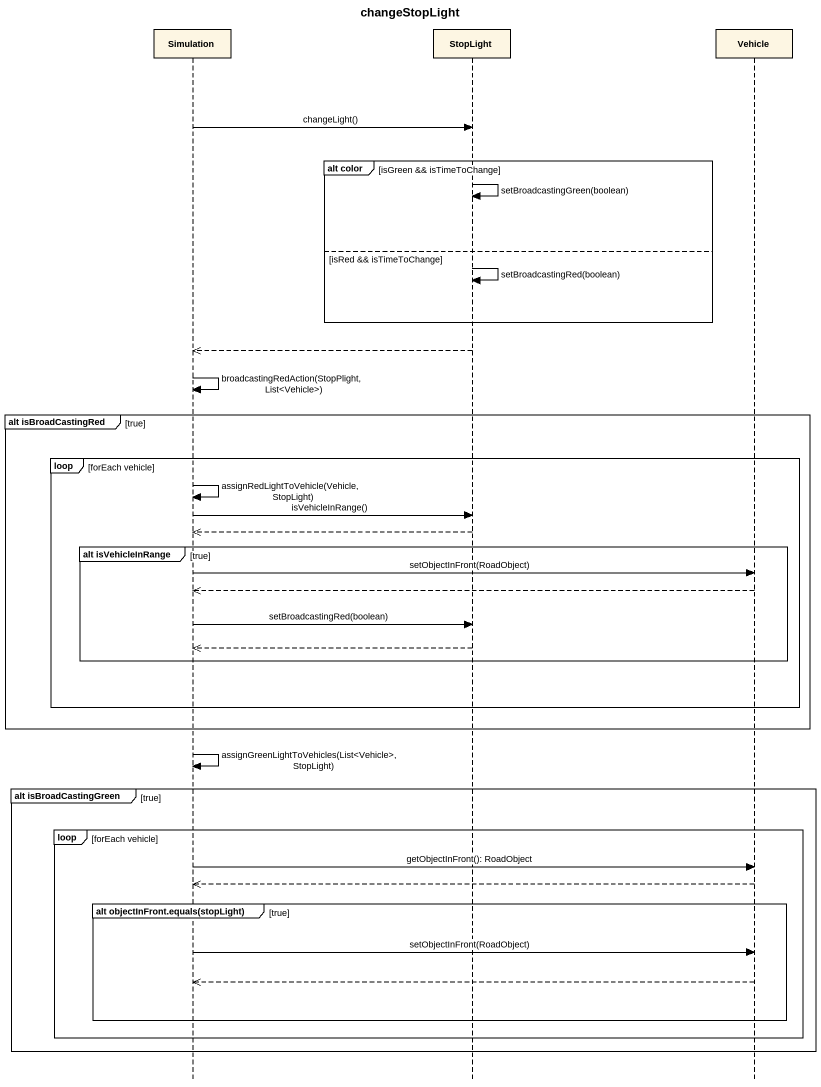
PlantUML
@startuml
title changeStopLight
hide footbox
participant Simulation
participant StopLight
participant Vehicle

Simulation -> StopLight : changeLight()
group alt color [isGreen && isTimeToChange]
  StopLight -> StopLight : setBroadcastingGreen(boolean)
else isRed && isTimeToChange
  StopLight -> StopLight : setBroadcastingRed(boolean)
end
StopLight -->> Simulation
Simulation -> Simulation : broadcastingRedAction(StopPlight, List<Vehicle>)
group alt isBroadCastingRed [true]
  loop forEach vehicle
    Simulation -> Simulation : assignRedLightToVehicle(Vehicle, StopLight)
    Simulation -> StopLight : isVehicleInRange()
    StopLight -->> Simulation
    group alt isVehicleInRange [true]
      Simulation -> Vehicle : setObjectInFront(RoadObject)
      Vehicle -->> Simulation
      Simulation -> StopLight : setBroadcastingRed(boolean)
      StopLight -->> Simulation
    end
  end
end
Simulation -> Simulation : assignGreenLightToVehicles(List<Vehicle>, StopLight)
group alt isBroadCastingGreen [true]
  loop forEach vehicle
    Simulation -> Vehicle : getObjectInFront(): RoadObject
    Vehicle -->> Simulation
    group alt objectInFront.equals(stopLight) [true]
      Simulation -> Vehicle : setObjectInFront(RoadObject)
      Vehicle -->> Simulation
    end
  end
end
@enduml
